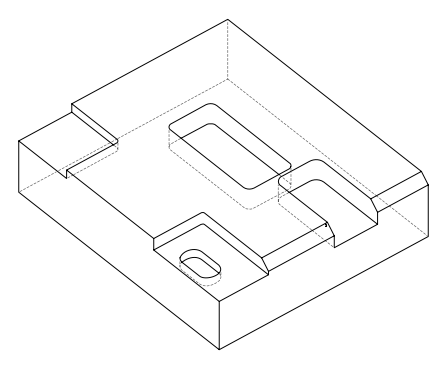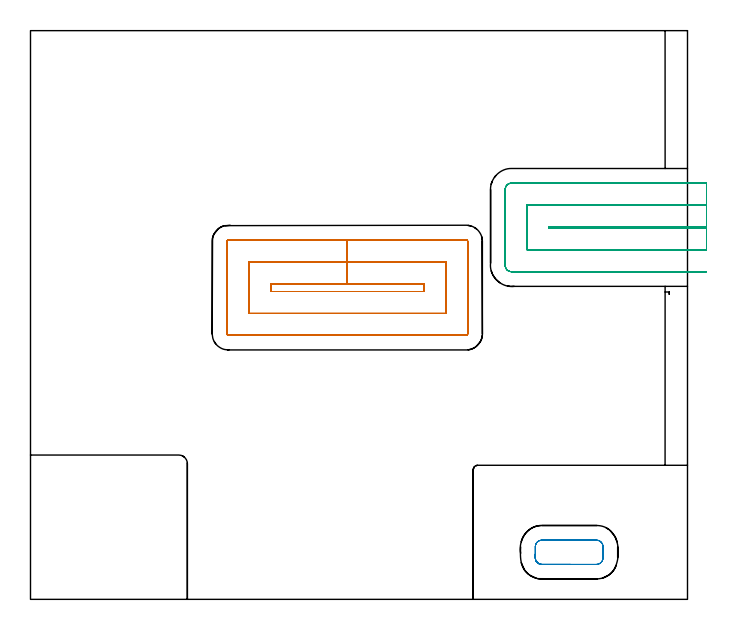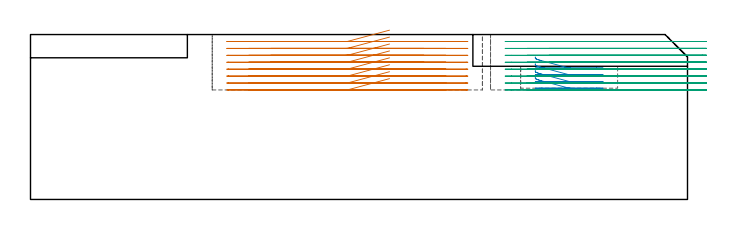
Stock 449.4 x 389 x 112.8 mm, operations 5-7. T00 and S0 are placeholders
(PLAN: 7 operations, 3 tool changes, 176.2 min)
(1 AREA_MILL | FG_CHAMFER_SURFACE | UGT0205_001 | 6.12 min | 16027 mm3)
(2 AREA_MILL_1 | FG_CHAMFER_SURFACE_1 | UGT0205_001 | 4.77 min | 11887 mm3)
(3 MILL_CORNER_NOTCH_RECTANGULAR | CORNER_NOTCH_RECTANGULAR | NXT0201_013 | Follow Part, ap 2.5, ae 75% | 24.73 min | 168282 mm3)
(4 MILL_CORNER_NOTCH_RECTANGULAR_1 | CORNER_NOTCH_RECTANGULAR_1 | UGT0201_014 | Follow Part, ap 1.5, ae 75% | 105.91 min | 291202 mm3)
(5 MILL_RECTANGULAR_POCKET | POCKET_RECTANGULAR_STRAIGHT | UGT0201_094 | Follow Part, ap 5, ae 75% | 17.79 min | 593503 mm3)
(6 MILL_RECTANGULAR_POCKET_1 | POCKET_RECTANGULAR_STRAIGHT_1 | UGT0201_094 | Follow Part, ap 5, ae 75% | 1.44 min | 33693 mm3)
(7 MILL_SLOT | SLOT_PARTIAL_RECTANGULAR | UGT0201_094 | Follow Part, ap 5, ae 75% | 15.46 min | 406511 mm3)
(TOOL UGT0205_001 | Chamfer Mill 20 x 3 x 45 deg. | D20 FL50 Z2)
(TOOL NXT0201_013 | ENDMILL 10mm | D10 FL30 Z4)
(TOOL UGT0201_014 | End mill 6 mm | D6 FL24 Z4)
(TOOL UGT0201_094 | End mill 20 mm | D20 FL38 Z4)
(OP 5 MILL_RECTANGULAR_POCKET)
G17 G21 G94 G90
T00 M6
G54
G17 G0 G90 X245.577 Y215.9 S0 M3
G43 Z122.8 H0
Z115.8
G94 G1 X216.7 Z108.062 F250.
X164.3 F500.
Y210.6
X269.1
Y215.9
X216.7
Y230.9
X149.3
Y195.6
X284.1
Y230.9
X216.7
Y245.9
X135.4
G3 X134.3 Y244.8 R1.1
G1 Y181.7
G3 X135.4 Y180.6 R1.1
G1 X298.
G3 X299.1 Y181.7 R1.1
G1 Y244.8
G3 X298. Y245.9 R1.1
G1 X216.7
X215.7
G0 X245.577 Y215.9 Z111.062
G1 X216.7 Z103.325 F250.
X164.3 F500.
Y210.6
X269.1
Y215.9
X216.7
Y230.9
X149.3
Y195.6
X284.1
Y230.9
X216.7
Y245.9
X135.4
G3 X134.3 Y244.8 R1.1
G1 Y181.7
G3 X135.4 Y180.6 R1.1
G1 X298.
G3 X299.1 Y181.7 R1.1
G1 Y244.8
G3 X298. Y245.9 R1.1
G1 X216.7
X215.7
G0 X245.577 Y215.9 Z106.325
G1 X216.7 Z98.587 F250.
X164.3 F500.
Y210.6
X269.1
Y215.9
X216.7
Y230.9
X149.3
Y195.6
X284.1
Y230.9
X216.7
Y245.9
X135.4
G3 X134.3 Y244.8 R1.1
G1 Y181.7
G3 X135.4 Y180.6 R1.1
G1 X298.
G3 X299.1 Y181.7 R1.1
G1 Y244.8
G3 X298. Y245.9 R1.1
G1 X216.7
X215.7
G0 X245.577 Y215.9 Z101.587
G1 X216.7 Z93.85 F250.
X164.3 F500.
Y210.6
X269.1
Y215.9
X216.7
Y230.9
X149.3
Y195.6
X284.1
Y230.9
X216.7
Y245.9
X135.4
G3 X134.3 Y244.8 R1.1
G1 Y181.7
G3 X135.4 Y180.6 R1.1
G1 X298.
G3 X299.1 Y181.7 R1.1
G1 Y244.8
G3 X298. Y245.9 R1.1
G1 X216.7
X215.7
G0 X245.577 Y215.9 Z96.85
G1 X216.7 Z89.112 F250.
X164.3 F500.
Y210.6
X269.1
Y215.9
X216.7
Y230.9
X149.3
Y195.6
X284.1
Y230.9
X216.7
Y245.9
X135.4
G3 X134.3 Y244.8 R1.1
G1 Y181.7
G3 X135.4 Y180.6 R1.1
G1 X298.
G3 X299.1 Y181.7 R1.1
G1 Y244.8
G3 X298. Y245.9 R1.1
G1 X216.7
X215.7
G0 X245.577 Y215.9 Z92.112
G1 X216.7 Z84.375 F250.
X164.3 F500.
Y210.6
X269.1
Y215.9
X216.7
Y230.9
X149.3
Y195.6
X284.1
Y230.9
X216.7
Y245.9
X135.4
G3 X134.3 Y244.8 R1.1
G1 Y181.7
G3 X135.4 Y180.6 R1.1
G1 X298.
G3 X299.1 Y181.7 R1.1
G1 Y244.8
G3 X298. Y245.9 R1.1
G1 X216.7
X215.7
G0 X245.577 Y215.9 Z87.375
G1 X216.7 Z79.637 F250.
X164.3 F500.
Y210.6
X269.1
Y215.9
X216.7
Y230.9
X149.3
Y195.6
X284.1
Y230.9
X216.7
Y245.9
X135.4
G3 X134.3 Y244.8 R1.1
G1 Y181.7
G3 X135.4 Y180.6 R1.1
G1 X298.
G3 X299.1 Y181.7 R1.1
G1 Y244.8
G3 X298. Y245.9 R1.1
G1 X216.7
X215.7
G0 X245.577 Y215.9 Z82.637
G1 X216.7 Z74.9 F250.
X164.3 F500.
Y210.6
X269.1
Y215.9
X216.7
Y230.9
X149.3
Y195.6
X284.1
Y230.9
X216.7
Y245.9
X135.4
G3 X134.3 Y244.8 R1.1
G1 Y181.7
G3 X135.4 Y180.6 R1.1
G1 X298.
G3 X299.1 Y181.7 R1.1
G1 Y244.8
G3 X298. Y245.9 R1.1
G1 X216.7
X215.7
G0 Z122.8
M5
M2
(OP 6 MILL_RECTANGULAR_POCKET_1)
G17 G21 G94 G90
T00 M6
G54
G17 G0 G90 X345.3 Y30.995 S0 M3
G43 Z122.8 H0
Z97.45
G94 G1 Y28.188 Z96.698 F250.
X345.36 Y27.637 Z96.549
X345.487 Y27.098 Z96.401
X345.68 Y26.578 Z96.253
X345.934 Y26.087 Z96.104
X346.248 Y25.63 Z95.956
X346.614 Y25.214 Z95.807
X347.03 Y24.848 Z95.659
X347.487 Y24.534 Z95.51
X347.978 Y24.28 Z95.362
X348.498 Y24.087 Z95.213
X349.037 Y23.96 Z95.065
X349.588 Y23.9 Z94.917
X368.45 Z89.862
X387.1 F500.
G3 X391.6 Y28.4 R4.5
G1 Y36.
G3 X387.1 Y40.5 R4.5
G1 X349.8
G3 X345.3 Y36. R4.5
G1 Y28.4
G3 X349.8 Y23.9 R4.5
G1 X368.45
X369.45
G0 X345.3 Y30.995 Z92.862
G1 Y28.188 Z92.11 F250.
X345.36 Y27.637 Z91.962
X345.487 Y27.098 Z91.813
X345.68 Y26.578 Z91.665
X345.934 Y26.087 Z91.517
X346.248 Y25.63 Z91.368
X346.614 Y25.214 Z91.22
X347.03 Y24.848 Z91.071
X347.487 Y24.534 Z90.923
X347.978 Y24.28 Z90.774
X348.498 Y24.087 Z90.626
X349.037 Y23.96 Z90.478
X349.588 Y23.9 Z90.329
X368.45 Z85.275
X387.1 F500.
G3 X391.6 Y28.4 R4.5
G1 Y36.
G3 X387.1 Y40.5 R4.5
G1 X349.8
G3 X345.3 Y36. R4.5
G1 Y28.4
G3 X349.8 Y23.9 R4.5
G1 X368.45
X369.45
G0 X345.3 Y30.995 Z88.275
G1 Y28.188 Z87.523 F250.
X345.36 Y27.637 Z87.374
X345.487 Y27.098 Z87.226
X345.68 Y26.578 Z87.078
X345.934 Y26.087 Z86.929
X346.248 Y25.63 Z86.781
X346.614 Y25.214 Z86.632
X347.03 Y24.848 Z86.484
X347.487 Y24.534 Z86.335
X347.978 Y24.28 Z86.187
X348.498 Y24.087 Z86.038
X349.037 Y23.96 Z85.89
X349.588 Y23.9 Z85.742
X368.45 Z80.687
X387.1 F500.
G3 X391.6 Y28.4 R4.5
G1 Y36.
G3 X387.1 Y40.5 R4.5
G1 X349.8
G3 X345.3 Y36. R4.5
G1 Y28.4
G3 X349.8 Y23.9 R4.5
G1 X368.45
X369.45
G0 X345.3 Y30.995 Z83.687
G1 Y28.188 Z82.935 F250.
X345.36 Y27.637 Z82.787
X345.487 Y27.098 Z82.638
X345.68 Y26.578 Z82.49
X345.934 Y26.087 Z82.342
X346.248 Y25.63 Z82.193
X346.614 Y25.214 Z82.045
X347.03 Y24.848 Z81.896
X347.487 Y24.534 Z81.748
X347.978 Y24.28 Z81.599
X348.498 Y24.087 Z81.451
X349.037 Y23.96 Z81.303
X349.588 Y23.9 Z81.154
X368.45 Z76.1
X387.1 F500.
G3 X391.6 Y28.4 R4.5
G1 Y36.
G3 X387.1 Y40.5 R4.5
G1 X349.8
G3 X345.3 Y36. R4.5
G1 Y28.4
G3 X349.8 Y23.9 R4.5
G1 X368.45
X369.45
G0 Z122.8
M5
M2
(OP 7 MILL_SLOT)
G17 G21 G94 G90
T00 M6
G54
G17 G0 G90 X462.4 Y254.7 S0 M3
G43 Z122.8 H0
Z108.062
G94 G1 X459.4 F250.
X354.7 F500.
Y254.1
X459.4
X462.4 F250.
Y269.7
X459.4
X339.7 F500.
Y239.1
X459.4
X462.4 F250.
Y284.7
X459.4
X329. F500.
G3 X324.7 Y280.4 R4.3
G1 Y228.4
G3 X329. Y224.1 R4.3
G1 X459.4
X462.4 F250.
G0 Y254.7 Z103.325
G1 X459.4
X354.7 F500.
Y254.1
X459.4
X462.4 F250.
Y269.7
X459.4
X339.7 F500.
Y239.1
X459.4
X462.4 F250.
Y284.7
X459.4
X329. F500.
G3 X324.7 Y280.4 R4.3
G1 Y228.4
G3 X329. Y224.1 R4.3
G1 X459.4
X462.4 F250.
G0 Y254.7 Z98.587
G1 X459.4
X354.7 F500.
Y254.1
X459.4
X462.4 F250.
Y269.7
X459.4
X339.7 F500.
Y239.1
X459.4
X462.4 F250.
Y284.7
X459.4
X329. F500.
G3 X324.7 Y280.4 R4.3
G1 Y228.4
G3 X329. Y224.1 R4.3
G1 X459.4
X462.4 F250.
G0 Y254.7 Z93.85
G1 X459.4
X354.7 F500.
Y254.1
X459.4
X462.4 F250.
Y269.7
X459.4
X339.7 F500.
Y239.1
X459.4
X462.4 F250.
Y284.7
X459.4
X329. F500.
G3 X324.7 Y280.4 R4.3
G1 Y228.4
G3 X329. Y224.1 R4.3
G1 X459.4
X462.4 F250.
G0 Y254.7 Z89.112
G1 X459.4
X354.7 F500.
Y254.1
X459.4
X462.4 F250.
Y269.7
X459.4
X339.7 F500.
Y239.1
X459.4
X462.4 F250.
Y284.7
X459.4
X329. F500.
G3 X324.7 Y280.4 R4.3
G1 Y228.4
G3 X329. Y224.1 R4.3
G1 X459.4
X462.4 F250.
G0 Y254.7 Z84.375
G1 X459.4
X354.7 F500.
Y254.1
X459.4
X462.4 F250.
Y269.7
X459.4
X339.7 F500.
Y239.1
X459.4
X462.4 F250.
Y284.7
X459.4
X329. F500.
G3 X324.7 Y280.4 R4.3
G1 Y228.4
G3 X329. Y224.1 R4.3
G1 X459.4
X462.4 F250.
G0 Y254.7 Z79.637
G1 X459.4
X354.7 F500.
Y254.1
X459.4
X462.4 F250.
Y269.7
X459.4
X339.7 F500.
Y239.1
X459.4
X462.4 F250.
Y284.7
X459.4
X329. F500.
G3 X324.7 Y280.4 R4.3
G1 Y228.4
G3 X329. Y224.1 R4.3
G1 X459.4
X462.4 F250.
G0 Y254.7 Z74.9
G1 X459.4
X354.7 F500.
Y254.1
X459.4
X462.4 F250.
Y269.7
X459.4
X339.7 F500.
Y239.1
X459.4
X462.4 F250.
Y284.7
X459.4
X329. F500.
G3 X324.7 Y280.4 R4.3
G1 Y228.4
G3 X329. Y224.1 R4.3
G1 X459.4
X462.4 F250.
G0 Z122.8
M5
M2
